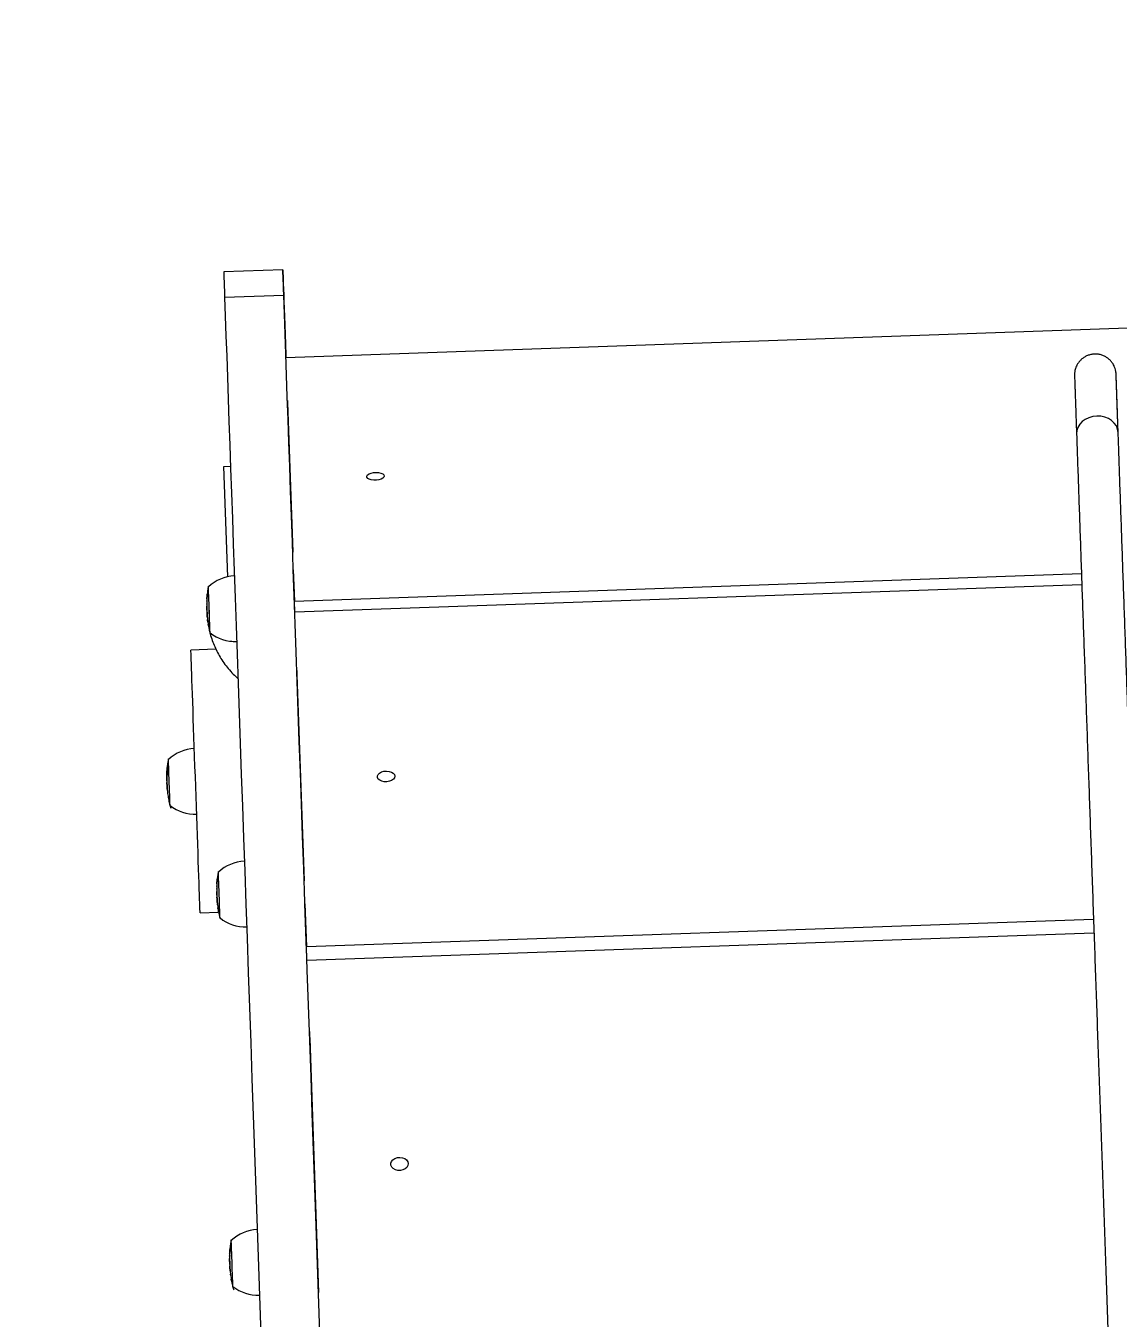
# Model space of a CAD drawing. Header units: millimetres. Extents: x -5713 to 5719, y -6024 to 5481.
# Drawn here: x 1443 to 1942, y 3121 to 3711 of the extents above; entities that cross this region are included whole.
import ezdxf

# ---------------------------------------------------------------- set-up
doc = ezdxf.new("R2010")
doc.units = ezdxf.units.MM
for name, color, linetype in [('DIKOM_ОБЪЕКТ', 7, 'Continuous'), ('DIKOM_РАЗМЕР_ЗОНА', 7, 'Continuous'), ('DIKOM_РАЗМЕР_ОБЪЕКТА', 7, 'Continuous')]:
    doc.layers.add(name, color=color, linetype=linetype)
doc.styles.add('style1', font='arial.ttf', dxfattribs={"width": 0.8})
doc.dimstyles.new('1-50', dxfattribs={"dimtxt": 300, "dimasz": 200, "dimexe": 100, "dimexo": 0, "dimgap": 100, "dimtad": 1, "dimdec": 0, "dimtxsty": 'style1', "dimcen": 0, "dimclrd": 7, "dimclre": 7, "dimadec": 1, "dimazin": 2, "dimtfac": 1, "dimtdec": 0, "dimtmove": 1, "dimatfit": 3, "dimfxl": 0, "dimlwd": 25, "dimlwe": 18, "dimarcsym": 0})

# ---------------------------------------------------------------- blocks, each defined once
blk = doc.blocks.new('*D15')
at = {"layer": 'Defpoints', "color": 0, "transparency": 16777216}
for p in [(-612.28, 3980.94), (4699.87, 3980.94), (684.19, -2271.39)]:
    blk.add_point(p, dxfattribs=at)
at = {"layer": 'DIKOM_РАЗМЕР_ОБЪЕКТА', "color": 7, "lineweight": 18, "transparency": 16777216}
for p, q in [((-612.28, 3980.94), (4799.87, 3980.94)), ((684.19, -2271.39), (4799.87, -2271.39))]:
    blk.add_line(p, q, dxfattribs=at)
at = {"layer": 'DIKOM_РАЗМЕР_ОБЪЕКТА', "color": 7, "lineweight": 25, "transparency": 16777216}
blk.add_line((4699.87, -2071.39), (4699.87, 3780.94), dxfattribs=at)
at = {"layer": 'DIKOM_РАЗМЕР_ОБЪЕКТА', "color": 7, "transparency": 16777216}
for points in [[(4666.54, 3780.94), (4733.21, 3780.94), (4699.87, 3980.94)], [(4666.54, -2071.39), (4733.21, -2071.39), (4699.87, -2271.39)]]:
    blk.add_solid(points, dxfattribs=at)
at = {"layer": 'DIKOM_РАЗМЕР_ОБЪЕКТА', "color": 0, "transparency": 16777216, "insert": (4446.7, 2209.88), "char_height": 300, "attachment_point": 5, "rotation": 90, "style": 'style1'}
blk.add_mtext('6250', dxfattribs=at)
blk = doc.blocks.new('*D13')
at = {"layer": 'Defpoints', "color": 0, "transparency": 16777216}
for p in [(-612.24, 5480.95), (971.69, -4271.39), (5619.37, -4271.39)]:
    blk.add_point(p, dxfattribs=at)
at = {"layer": 'DIKOM_РАЗМЕР_ЗОНА', "color": 7, "lineweight": 18, "transparency": 16777216}
for p, q in [((-612.24, 5480.95), (5719.37, 5480.95)), ((971.69, -4271.39), (5719.37, -4271.39))]:
    blk.add_line(p, q, dxfattribs=at)
at = {"layer": 'DIKOM_РАЗМЕР_ЗОНА', "color": 7, "lineweight": 25, "transparency": 16777216}
blk.add_line((5619.37, 5280.95), (5619.37, -4071.39), dxfattribs=at)
at = {"layer": 'DIKOM_РАЗМЕР_ЗОНА', "color": 7, "transparency": 16777216}
for points in [[(5586.04, 5280.95), (5652.71, 5280.95), (5619.37, 5480.95)], [(5586.04, -4071.39), (5652.71, -4071.39), (5619.37, -4271.39)]]:
    blk.add_solid(points, dxfattribs=at)
at = {"layer": 'DIKOM_РАЗМЕР_ЗОНА', "color": 0, "transparency": 16777216, "insert": (5366.2, 2209.88), "char_height": 300, "attachment_point": 5, "rotation": 90, "style": 'style1'}
blk.add_mtext('9750', dxfattribs=at)

msp = doc.modelspace()

# ---------------------------------------------------------------- linework, layer by layer
at = {"layer": 'DIKOM_ОБЪЕКТ', "color": 7, "linetype": 'Continuous', "lineweight": 15}
for p, q in [((1560.45, 3599.49), (1533.47, 3598.55)), ((1533.87, 3587.02), (1560.85, 3587.97)), ((2207.46, 3581.91), (1561.85, 3559.36)), ((1562.57, 3538.93), (1564.96, 3470.51)), ((1533.57, 3509.72), (1536.57, 3509.82)), ((1533.57, 3509.72), (1536.57, 3509.82)), ((1535.33, 3459.33), (1533.57, 3509.72)), ((1533.57, 3509.72), (1533.57, 3509.72)), ((1565.23, 3462.5), (1565.73, 3448.28)), ((1565.91, 3443.17), (1565.23, 3462.5)), ((1565.73, 3448.28), (1925.01, 3460.83)), ((1525.98, 3451.81), (1526, 3451.91)), ((1925.19, 3455.71), (1565.91, 3443.17)), ((1525.74, 3447.86), (1525.72, 3447.74)), ((1525.72, 3446.91), (1525.73, 3447.05)), ((1525.73, 3448.19), (1525.75, 3448.32)), ((1525.75, 3448.83), (1525.74, 3448.19)), ((1525.74, 3445.71), (1525.74, 3445.87)), ((1525.94, 3451.42), (1525.93, 3451.35)), ((1525.95, 3451.42), (1525.94, 3451.42)), ((1565.91, 3443.17), (1565.73, 3448.28)), ((1525.82, 3444.26), (1525.74, 3445.71)), ((1525.8, 3444.17), (1525.78, 3444.6)), ((1525.82, 3443.53), (1525.83, 3443.24)), ((1525.83, 3443.24), (1525.83, 3443.4)), ((1526, 3440.43), (1525.99, 3440.48)), ((1526.12, 3439.48), (1526.12, 3439.49)), ((1526.2, 3438.75), (1526.12, 3439.48)), ((1526.16, 3439.29), (1526.25, 3438.26)), ((1526.19, 3438.91), (1526.32, 3437.97)), ((1526.3, 3437.91), (1526.46, 3437.28)), ((1526.48, 3437.06), (1526.38, 3437.54)), ((1526.48, 3437.05), (1526.48, 3437.06)), ((1526.5, 3437.06), (1526.48, 3437.06)), ((1526.5, 3437.06), (1526.48, 3437.05)), ((1536.36, 3429.77), (1536.36, 3429.89)), ((1537.19, 3429.8), (1536.36, 3429.77)), ((1529.91, 3426.26), (1518.49, 3425.86)), ((1566.91, 3414.64), (1570.19, 3320.59)), ((1507.65, 3369.2), (1507.52, 3369.19)), ((1507.8, 3370.51), (1507.75, 3370.51)), ((1507.48, 3367.16), (1507.47, 3367.49)), ((1507.58, 3364.04), (1507.56, 3365.44)), ((1507.58, 3364.21), (1507.56, 3364.82)), ((1507.66, 3362.57), (1507.69, 3362.16)), ((1530.58, 3322.03), (1530.54, 3321.68)), ((1530.27, 3316.71), (1530.28, 3316.97)), ((1530.28, 3316.51), (1530.27, 3316.64)), ((1530.28, 3318.01), (1530.29, 3318.22)), ((1530.28, 3317.78), (1530.28, 3317.55)), ((1530.39, 3320.09), (1530.37, 3319.79)), ((1530.49, 3321.23), (1530.49, 3321.23)), ((1530.54, 3321.68), (1530.54, 3321.76)), ((1530.29, 3315.44), (1530.29, 3315.62)), ((1530.37, 3314.02), (1530.29, 3315.47)), ((1530.34, 3314.14), (1530.33, 3314.51)), ((1530.54, 3310.26), (1530.54, 3310.26)), ((1530.55, 3310.46), (1530.66, 3309.33)), ((1570.56, 3310.03), (1571.24, 3290.48)), ((1571.31, 3288.67), (1570.56, 3310.03)), ((1522.67, 3305.93), (1531.1, 3306.23)), ((1530.66, 3309.46), (1530.66, 3309.47)), ((1530.7, 3309.32), (1530.8, 3308.04)), ((1530.81, 3307.94), (1530.79, 3308.21)), ((1530.85, 3307.7), (1531, 3307.35)), ((1531.02, 3307.07), (1530.88, 3307.49)), ((1530.98, 3306.95), (1531.1, 3306.25)), ((1531.02, 3307.06), (1531.02, 3307.07)), ((1531.05, 3307.07), (1531.02, 3307.06)), ((1531.05, 3307.07), (1531.02, 3307.07)), ((1531.2, 3305.74), (1531.75, 3303.36)), ((1571.24, 3290.48), (1930.52, 3303.03)), ((1930.75, 3296.65), (1571.46, 3284.1)), ((1571.46, 3284.1), (1571.24, 3290.48)), ((1572.7, 3248.59), (1576.76, 3132.54)), ((1536.39, 3152.71), (1536.37, 3152.71)), ((1536.15, 3147.99), (1536.15, 3148.05)), ((1536.16, 3147.41), (1536.15, 3147.82)), ((1536.17, 3150.4), (1536.18, 3150.65)), ((1536.24, 3145.83), (1536.17, 3147.28)), ((1536.23, 3145.4), (1536.22, 3145.88)), ((1536.44, 3141.87), (1536.49, 3141.31)), ((1536.48, 3141.37), (1536.51, 3141.23)), ((1536.55, 3140.83), (1536.54, 3140.91)), ((1536.55, 3140.82), (1536.55, 3140.83)), ((1536.58, 3140.64), (1536.55, 3140.82)), ((1536.59, 3140.52), (1536.63, 3140.23)), ((1536.68, 3139.88), (1536.8, 3139.04)), ((1536.81, 3139.04), (1536.9, 3138.52)), ((1536.86, 3138.65), (1536.9, 3138.46)), ((1536.91, 3138.41), (1536.87, 3138.66)), ((1536.9, 3138.46), (1536.91, 3138.4)), ((1536.91, 3138.4), (1536.91, 3138.41)), ((1536.91, 3138.41), (1536.91, 3138.41)), ((1536.92, 3138.4), (1536.91, 3138.4)), ((1537.01, 3137.9), (1536.99, 3138))]:
    msp.add_line(p, q, dxfattribs=at)
at = {"layer": 'DIKOM_ОБЪЕКТ', "color": 7, "linetype": 'Continuous', "lineweight": 15, "flags": 128}
for points in [[(1560.85, 3587.97), (1560.76, 3590.63), (1560.68, 3592.95), (1560.61, 3594.93), (1560.55, 3596.56), (1560.51, 3597.83), (1560.48, 3598.75), (1560.46, 3599.3), (1560.45, 3599.49), (1560.46, 3599.33), (1560.48, 3598.8), (1560.51, 3597.9), (1560.55, 3596.66), (1560.61, 3595.05), (1560.67, 3593.1), (1560.75, 3590.8), (1560.85, 3588.15), (1560.95, 3585.18), (1561.07, 3581.87), (1561.19, 3578.25), (1561.33, 3574.32), (1561.48, 3570.08), (1561.64, 3565.55), (1561.8, 3560.75), (1561.85, 3559.36)], [(1533.47, 3598.55), (1533.47, 3598.55), (1533.47, 3598.36), (1533.49, 3597.8), (1533.53, 3596.89), (1533.57, 3595.62), (1533.63, 3593.99), (1533.7, 3592.01), (1533.78, 3589.69), (1533.87, 3587.02)], [(1577.56, 3109.55), (1576.93, 3127.56), (1576.31, 3145.36), (1575.7, 3162.94), (1575.09, 3180.31), (1574.49, 3197.45), (1573.9, 3214.37), (1573.32, 3231.05), (1572.74, 3247.5), (1572.18, 3263.7), (1571.62, 3279.67), (1571.07, 3295.38), (1570.53, 3310.84), (1570, 3326.04), (1569.48, 3340.98), (1568.97, 3355.65), (1568.46, 3370.05), (1567.97, 3384.19), (1567.49, 3398.04), (1567.01, 3411.61), (1566.55, 3424.9), (1566.09, 3437.91), (1565.65, 3450.62), (1565.22, 3463.03), (1564.79, 3475.15), (1564.38, 3486.97), (1563.98, 3498.49), (1563.59, 3509.69), (1563.21, 3520.59), (1562.84, 3531.17), (1562.48, 3541.44), (1562.13, 3551.4), (1561.79, 3561.03), (1561.47, 3570.33), (1561.16, 3579.31), (1560.85, 3587.97)], [(1533.87, 3587.02), (1534.17, 3578.37), (1534.49, 3569.39), (1534.81, 3560.08), (1535.15, 3550.45), (1535.49, 3540.5), (1535.85, 3530.23), (1536.22, 3519.65), (1536.6, 3508.75), (1536.99, 3497.54), (1537.4, 3486.03), (1537.81, 3474.21), (1538.23, 3462.09), (1538.67, 3449.67), (1539.11, 3436.96), (1539.56, 3423.96), (1540.03, 3410.67), (1540.5, 3397.1), (1540.99, 3383.24), (1541.48, 3369.11), (1541.98, 3354.71), (1542.49, 3340.03), (1543.02, 3325.09), (1543.55, 3309.89), (1544.09, 3294.44), (1544.64, 3278.72), (1545.19, 3262.76), (1545.76, 3246.56), (1546.33, 3230.11), (1546.92, 3213.42), (1547.51, 3196.51), (1548.11, 3179.37), (1548.71, 3162), (1549.33, 3144.41), (1549.95, 3126.61), (1550.58, 3108.6)], [(1562.53, 3539.87), (1562.53, 3539.85), (1562.54, 3539.56), (1562.57, 3538.93)], [(1932.01, 3532.7), (1930.16, 3532.48), (1928.4, 3531.98), (1926.78, 3531.2), (1925.37, 3530.18), (1924.24, 3528.95), (1923.41, 3527.57), (1922.92, 3526.09), (1922.79, 3524.56)], [(1941.78, 3525.22), (1941.78, 3525.22), (1941.54, 3526.74), (1940.95, 3528.19), (1940.02, 3529.5), (1938.8, 3530.65), (1937.33, 3531.57), (1935.66, 3532.23), (1933.87, 3532.61), (1932.01, 3532.7)], [(1606.77, 3505.32), (1606.61, 3504.79), (1606.11, 3504.3), (1605.31, 3503.88), (1604.29, 3503.58), (1603.13, 3503.42), (1601.94, 3503.42), (1600.82, 3503.58), (1599.88, 3503.87), (1599.19, 3504.29), (1598.82, 3504.78), (1598.81, 3505.31), (1599.14, 3505.83), (1599.8, 3506.29), (1600.72, 3506.65), (1601.82, 3506.89), (1603, 3506.97), (1604.17, 3506.89), (1605.21, 3506.66), (1606.04, 3506.3), (1606.57, 3505.84), (1606.77, 3505.32)], [(1527.21, 3433.8), (1527.22, 3433.71), (1527.22, 3433.51), (1527.22, 3433.67), (1527.2, 3434.19), (1527.17, 3435.06), (1527.13, 3436.24), (1527.08, 3437.69), (1527.02, 3439.37), (1526.95, 3441.22), (1526.89, 3443.18), (1526.82, 3445.17), (1526.75, 3447.13), (1526.68, 3449), (1526.62, 3450.7), (1526.57, 3452.19), (1526.53, 3453.41), (1526.5, 3454.32), (1526.48, 3454.88), (1526.47, 3455.09), (1526.48, 3454.93), (1526.48, 3454.79)], [(1527.21, 3433.8), (1527.21, 3433.96), (1527.19, 3434.47), (1527.16, 3435.31), (1527.12, 3436.46), (1527.07, 3437.88), (1527.01, 3439.51), (1526.95, 3441.31), (1526.88, 3443.21), (1526.82, 3445.14), (1526.75, 3447.05), (1526.69, 3448.86), (1526.63, 3450.52), (1526.58, 3451.97), (1526.54, 3453.15), (1526.51, 3454.04), (1526.49, 3454.59), (1526.48, 3454.79), (1526.48, 3454.79)], [(1522.67, 3305.93), (1522.67, 3306.11), (1522.65, 3306.64), (1522.62, 3307.51), (1522.58, 3308.73), (1522.52, 3310.28), (1522.46, 3312.16), (1522.38, 3314.36), (1522.29, 3316.85), (1522.19, 3319.64), (1522.09, 3322.69), (1521.97, 3326), (1521.85, 3329.55), (1521.72, 3333.3), (1521.58, 3337.25), (1521.44, 3341.37), (1521.29, 3345.63), (1521.13, 3350.01), (1520.98, 3354.48), (1520.82, 3359.02), (1520.66, 3363.6), (1520.5, 3368.19), (1520.34, 3372.77), (1520.18, 3377.31), (1520.02, 3381.79), (1519.87, 3386.17), (1519.72, 3390.43), (1519.58, 3394.54), (1519.44, 3398.49), (1519.31, 3402.25), (1519.19, 3405.79), (1519.07, 3409.1), (1518.96, 3412.16), (1518.87, 3414.94), (1518.78, 3417.44), (1518.7, 3419.64), (1518.64, 3421.51), (1518.58, 3423.07), (1518.54, 3424.28), (1518.51, 3425.16), (1518.49, 3425.69), (1518.49, 3425.86)], [(1566.84, 3416.52), (1566.84, 3416.5), (1566.85, 3416.2), (1566.87, 3415.58), (1566.91, 3414.64)], [(1508.95, 3354.99), (1508.96, 3354.77), (1508.96, 3354.7), (1508.95, 3355), (1508.93, 3355.66), (1508.89, 3356.65), (1508.85, 3357.94), (1508.8, 3359.49), (1508.73, 3361.24), (1508.67, 3363.13), (1508.6, 3365.11), (1508.53, 3367.1), (1508.46, 3369.03), (1508.4, 3370.84), (1508.34, 3372.47), (1508.29, 3373.86), (1508.25, 3374.97), (1508.23, 3375.75), (1508.21, 3376.19), (1508.21, 3376.25), (1508.22, 3375.97)], [(1508.95, 3354.99), (1508.95, 3355), (1508.94, 3355.29), (1508.92, 3355.93), (1508.89, 3356.89), (1508.84, 3358.15), (1508.79, 3359.65), (1508.73, 3361.36), (1508.67, 3363.2), (1508.6, 3365.12), (1508.53, 3367.05), (1508.47, 3368.93), (1508.4, 3370.69), (1508.35, 3372.28), (1508.3, 3373.63), (1508.26, 3374.71), (1508.24, 3375.47), (1508.22, 3375.89), (1508.22, 3375.97)], [(1611.55, 3368.33), (1611.4, 3367.6), (1610.9, 3366.93), (1610.11, 3366.36), (1609.09, 3365.96), (1607.94, 3365.76), (1606.75, 3365.77), (1605.63, 3366), (1604.68, 3366.42), (1603.99, 3367), (1603.61, 3367.68), (1603.59, 3368.41), (1603.91, 3369.12), (1604.56, 3369.75), (1605.48, 3370.23), (1606.58, 3370.54), (1607.77, 3370.63), (1608.93, 3370.51), (1609.98, 3370.18), (1610.81, 3369.68), (1611.35, 3369.04), (1611.55, 3368.33)], [(1507.49, 3366.63), (1507.49, 3366.67), (1507.49, 3366.69)], [(1531.76, 3303.56), (1531.77, 3303.3), (1531.77, 3303.32), (1531.76, 3303.69), (1531.73, 3304.43), (1531.69, 3305.48), (1531.65, 3306.84), (1531.59, 3308.43), (1531.53, 3310.22), (1531.46, 3312.14), (1531.39, 3314.12), (1531.32, 3316.11), (1531.26, 3318.02), (1531.19, 3319.8), (1531.14, 3321.38), (1531.09, 3322.71), (1531.06, 3323.75), (1531.03, 3324.46), (1531.02, 3324.81), (1531.02, 3324.8), (1531.03, 3324.55)], [(1531.76, 3303.56), (1531.76, 3303.61), (1531.75, 3303.98), (1531.72, 3304.69), (1531.69, 3305.72), (1531.64, 3307.04), (1531.59, 3308.59), (1531.53, 3310.33), (1531.46, 3312.19), (1531.39, 3314.12), (1531.33, 3316.05), (1531.26, 3317.91), (1531.2, 3319.64), (1531.15, 3321.17), (1531.1, 3322.47), (1531.07, 3323.48), (1531.04, 3324.17), (1531.03, 3324.51), (1531.03, 3324.55)], [(1530.83, 3307.79), (1530.83, 3307.79), (1530.83, 3307.78)], [(1572.6, 3251.68), (1572.6, 3251.65), (1572.61, 3251.36), (1572.63, 3250.73), (1572.66, 3249.8), (1572.7, 3248.59)], [(1617.73, 3191.41), (1617.58, 3190.51), (1617.09, 3189.69), (1616.3, 3189), (1615.29, 3188.51), (1614.13, 3188.27), (1612.94, 3188.3), (1611.82, 3188.59), (1610.87, 3189.12), (1610.17, 3189.83), (1609.79, 3190.68), (1609.76, 3191.58), (1610.08, 3192.45), (1610.73, 3193.22), (1611.64, 3193.81), (1612.74, 3194.18), (1613.92, 3194.28), (1615.09, 3194.13), (1616.14, 3193.71), (1616.97, 3193.08), (1617.52, 3192.29), (1617.73, 3191.41)], [(1537.63, 3135.38), (1537.64, 3135.28), (1537.64, 3135.08), (1537.64, 3135.24), (1537.62, 3135.76), (1537.59, 3136.63), (1537.55, 3137.81), (1537.5, 3139.27), (1537.44, 3140.95), (1537.38, 3142.8), (1537.31, 3144.75), (1537.24, 3146.75), (1537.17, 3148.71), (1537.1, 3150.57), (1537.04, 3152.28), (1536.99, 3153.76), (1536.95, 3154.98), (1536.92, 3155.89), (1536.9, 3156.46), (1536.89, 3156.66), (1536.9, 3156.5), (1536.9, 3156.36)], [(1537.63, 3135.38), (1537.63, 3135.53), (1537.61, 3136.04), (1537.58, 3136.89), (1537.54, 3138.04), (1537.49, 3139.45), (1537.43, 3141.09), (1537.37, 3142.89), (1537.31, 3144.79), (1537.24, 3146.72), (1537.17, 3148.63), (1537.11, 3150.44), (1537.05, 3152.1), (1537, 3153.55), (1536.96, 3154.73), (1536.93, 3155.61), (1536.91, 3156.16), (1536.9, 3156.36), (1536.9, 3156.36)], [(1536.17, 3147.04), (1536.17, 3147.15), (1536.16, 3147.41)]]:
    msp.add_lwpolyline(points, dxfattribs=at)
at = {"layer": 'DIKOM_ОБЪЕКТ', "color": 7, "linetype": 'Continuous', "lineweight": 15}
for centre, start, end in [((1539.13, 3441.05), 92.49093, 132.62116), ((1538.87, 3448.4), 231.37884, 271.50907), ((1520.87, 3362.23), 92.49093, 132.62116), ((1520.61, 3369.58), 231.37884, 271.50907), ((1543.68, 3310.81), 92.49093, 132.62116), ((1543.42, 3318.16), 231.37884, 271.50907), ((1549.55, 3142.62), 92.49093, 132.62116), ((1549.29, 3149.97), 231.37884, 271.50907)]:
    msp.add_arc(centre, 18.68, start, end, dxfattribs=at)
for points, knots in [([(1941.74, 3526.24), (1941.71, 3526.97), (1941.64, 3529), (1941.54, 3532.02), (1941.42, 3535.32), (1941.32, 3538.32), (1941.22, 3541.04), (1941.14, 3543.47), (1941.06, 3545.6), (1941, 3547.43), (1940.95, 3548.95), (1940.9, 3550.16), (1940.87, 3551.06), (1940.85, 3551.64), (1940.85, 3551.84), (1940.84, 3551.88), (1940.84, 3551.88), (1940.84, 3551.88), (1940.84, 3551.88), (1940.84, 3551.89), (1940.84, 3551.9), (1940.84, 3551.94), (1940.84, 3552.07), (1940.81, 3552.47), (1940.71, 3553.32), (1940.42, 3554.47), (1939.86, 3555.87), (1939.06, 3557.18), (1938, 3558.38), (1936.83, 3559.36), (1935.48, 3560.15), (1933.97, 3560.73), (1932.3, 3561.05), (1930.57, 3561.07), (1928.88, 3560.77), (1927.37, 3560.22), (1926.05, 3559.47), (1924.92, 3558.59), (1923.99, 3557.6), (1923.26, 3556.57), (1922.71, 3555.54), (1922.32, 3554.54), (1922.07, 3553.62), (1921.93, 3552.82), (1921.87, 3552.17), (1921.85, 3551.7), (1921.85, 3551.42), (1921.85, 3551.28), (1921.86, 3551.24), (1921.86, 3551.23), (1921.86, 3551.22), (1921.86, 3551.22), (1921.86, 3551.22), (1921.86, 3551.21), (1921.86, 3551.2), (1921.86, 3551.05), (1921.88, 3550.54), (1921.91, 3549.71), (1921.95, 3548.57), (1922, 3547.11), (1922.06, 3545.35), (1922.13, 3543.29), (1922.22, 3540.92), (1922.31, 3538.27), (1922.41, 3535.32), (1922.52, 3532.09), (1922.64, 3528.65), (1922.73, 3526.07), (1922.78, 3524.7), (1922.79, 3524.56)], [0, 0, 0, 0, 0.018775, 0.051626, 0.084477, 0.117327, 0.150178, 0.183029, 0.21588, 0.24873, 0.281581, 0.314432, 0.347283, 0.380134, 0.412985, 0.421201, 0.42329, 0.424107, 0.424415, 0.424482, 0.42454, 0.424624, 0.424985, 0.426391, 0.430489, 0.437096, 0.443399, 0.451978, 0.458995, 0.466177, 0.473693, 0.481385, 0.489172, 0.497859, 0.505985, 0.513611, 0.520814, 0.527626, 0.534056, 0.540088, 0.545693, 0.550818, 0.555389, 0.559307, 0.562452, 0.56471, 0.566042, 0.566578, 0.566643, 0.566687, 0.56674, 0.56683, 0.567048, 0.567913, 0.572831, 0.603972, 0.636851, 0.669703, 0.702554, 0.735405, 0.768256, 0.801107, 0.833958, 0.866808, 0.899659, 0.93251, 0.96536, 0.996483, 1, 1, 1, 1]), ([(1941.78, 3525.22), (1941.75, 3525.9), (1941.68, 3527.87), (1941.58, 3530.94), (1941.46, 3534.31), (1941.35, 3537.41), (1941.25, 3540.22), (1941.16, 3542.74), (1941.09, 3544.96), (1941.02, 3546.88), (1940.96, 3548.5), (1940.92, 3549.81), (1940.88, 3550.81), (1940.86, 3551.49), (1940.85, 3551.8), (1940.84, 3551.87), (1940.84, 3551.87), (1940.84, 3551.88)], [0, 0, 0, 0, 0.040058, 0.116189, 0.192324, 0.268459, 0.344594, 0.42073, 0.496865, 0.573, 0.649135, 0.72527, 0.801405, 0.87754, 0.953673, 0.991732, 1, 1, 1, 1]), ([(1922.79, 3524.56), (1922.86, 3522.41), (1923.08, 3516.19), (1923.45, 3505.69), (1923.89, 3492.97), (1924.34, 3480), (1924.8, 3466.78), (1925.27, 3453.32), (1925.75, 3439.61), (1926.24, 3425.66), (1926.74, 3411.47), (1927.24, 3397.04), (1927.75, 3382.39), (1928.27, 3367.5), (1928.8, 3352.39), (1929.33, 3337.06), (1929.88, 3321.51), (1930.43, 3305.74), (1930.99, 3289.76), (1931.55, 3273.57), (1932.12, 3257.18), (1932.7, 3240.59), (1933.29, 3223.8), (1933.88, 3206.81), (1934.48, 3189.63), (1935.09, 3172.27), (1935.7, 3154.72), (1936.32, 3137), (1936.95, 3119.1), (1937.58, 3101.02), (1938.21, 3082.78), (1938.86, 3064.38), (1939.5, 3045.81), (1940.16, 3027.09), (1940.82, 3008.22), (1941.48, 2989.21), (1942.15, 2970.04), (1942.82, 2950.74), (1943.5, 2931.31), (1944.19, 2911.74), (1944.87, 2892.05), (1945.57, 2872.23), (1946.26, 2852.3), (1946.96, 2832.25), (1947.67, 2812.09), (1948.37, 2791.83), (1949.09, 2771.47), (1949.8, 2751.01), (1950.52, 2730.46), (1951.1, 2713.73), (1951.45, 2703.83), (1951.55, 2700.84)], [0, 0, 0, 0, 0.010974, 0.031824, 0.052675, 0.073526, 0.094376, 0.115227, 0.136078, 0.156929, 0.177779, 0.19863, 0.219481, 0.240332, 0.261182, 0.282033, 0.302884, 0.323735, 0.344585, 0.365436, 0.386287, 0.407137, 0.427988, 0.448839, 0.46969, 0.49054, 0.511391, 0.532242, 0.553093, 0.573943, 0.594794, 0.615645, 0.636495, 0.657346, 0.678197, 0.699048, 0.719898, 0.740749, 0.7616, 0.782451, 0.803301, 0.824152, 0.845003, 0.865853, 0.886704, 0.907555, 0.928406, 0.949256, 0.970107, 0.990958, 1, 1, 1, 1]), ([(1970.54, 2701.5), (1970.41, 2705.13), (1970.05, 2715.67), (1969.44, 2733.03), (1968.72, 2753.58), (1968.01, 2774.02), (1967.3, 2794.38), (1966.59, 2814.63), (1965.89, 2834.78), (1965.19, 2854.81), (1964.49, 2874.73), (1963.8, 2894.54), (1963.11, 2914.22), (1962.43, 2933.78), (1961.75, 2953.2), (1961.08, 2972.49), (1960.41, 2991.64), (1959.74, 3010.64), (1959.09, 3029.5), (1958.43, 3048.2), (1957.79, 3066.75), (1957.14, 3085.14), (1956.51, 3103.37), (1955.88, 3121.42), (1955.25, 3139.31), (1954.63, 3157.02), (1954.02, 3174.55), (1953.42, 3191.9), (1952.82, 3209.05), (1952.22, 3226.02), (1951.64, 3242.8), (1951.06, 3259.37), (1950.49, 3275.75), (1949.92, 3291.91), (1949.37, 3307.87), (1948.82, 3323.62), (1948.27, 3339.15), (1947.74, 3354.46), (1947.21, 3369.55), (1946.69, 3384.42), (1946.18, 3399.05), (1945.68, 3413.45), (1945.18, 3427.62), (1944.7, 3441.55), (1944.22, 3455.24), (1943.75, 3468.68), (1943.29, 3481.88), (1942.84, 3494.82), (1942.39, 3507.51), (1942.04, 3517.61), (1941.84, 3523.46), (1941.78, 3525.22)], [0, 0, 0, 0, 0.010974, 0.031824, 0.052675, 0.073526, 0.094376, 0.115227, 0.136078, 0.156929, 0.177779, 0.19863, 0.219481, 0.240332, 0.261182, 0.282033, 0.302884, 0.323735, 0.344585, 0.365436, 0.386287, 0.407137, 0.427988, 0.448839, 0.46969, 0.49054, 0.511391, 0.532242, 0.553093, 0.573943, 0.594794, 0.615645, 0.636495, 0.657346, 0.678197, 0.699048, 0.719898, 0.740749, 0.7616, 0.782451, 0.803301, 0.824152, 0.845003, 0.865853, 0.886704, 0.907555, 0.928406, 0.949256, 0.970107, 0.990958, 1, 1, 1, 1]), ([(1526, 3451.91), (1525.98, 3451.7), (1525.93, 3451.3), (1525.9, 3450.89), (1525.88, 3450.69)], [0, 0, 0, 0, 0.512266, 1, 1, 1, 1]), ([(1526.45, 3455), (1526.33, 3454.3), (1526.13, 3453.24), (1526.02, 3452.16), (1525.98, 3451.81)], [0, 0, 0, 0, 0.665726, 1, 1, 1, 1]), ([(1525.72, 3447.74), (1525.72, 3447.74), (1525.71, 3447.46), (1525.72, 3447.19), (1525.72, 3446.91)], [0, 0, 0, 0, 0.000666, 1, 1, 1, 1]), ([(1525.74, 3446.6), (1525.73, 3446.57), (1525.72, 3446.53), (1525.72, 3446.48), (1525.72, 3446.46)], [0, 0, 0, 0, 0.498489, 1, 1, 1, 1]), ([(1525.72, 3446.46), (1525.74, 3445.97), (1525.75, 3445.42), (1525.78, 3444.87), (1525.78, 3444.81)], [0, 0, 0, 0, 0.896895, 1, 1, 1, 1]), ([(1525.73, 3447.05), (1525.73, 3446.98), (1525.74, 3446.82), (1525.74, 3446.67), (1525.74, 3446.6)], [0, 0, 0, 0, 0.483727, 1, 1, 1, 1]), ([(1525.73, 3446.44), (1525.73, 3446.32), (1525.73, 3446.12), (1525.74, 3445.93), (1525.74, 3445.85)], [0, 0, 0, 0, 0.60876, 1, 1, 1, 1]), ([(1525.75, 3448.32), (1525.75, 3448.25), (1525.75, 3448.1), (1525.74, 3447.94), (1525.74, 3447.86)], [0, 0, 0, 0, 0.476072, 1, 1, 1, 1]), ([(1525.74, 3445.72), (1525.74, 3445.72), (1525.74, 3445.71), (1525.75, 3445.57), (1525.76, 3445.26), (1525.77, 3444.97), (1525.77, 3444.84)], [0, 0, 0, 0, 0.052923, 0.382903, 0.738958, 1, 1, 1, 1]), ([(1525.88, 3450.69), (1525.87, 3450.49), (1525.84, 3450.16), (1525.81, 3449.7), (1525.78, 3449.33), (1525.76, 3449.05), (1525.75, 3448.9), (1525.75, 3448.87), (1525.75, 3448.86)], [0, 0, 0, 0, 0.216684, 0.358826, 0.500982, 0.687996, 0.880698, 1, 1, 1, 1]), ([(1525.77, 3449.31), (1525.77, 3449.34), (1525.77, 3449.38), (1525.79, 3449.58), (1525.81, 3449.81), (1525.83, 3450.1), (1525.85, 3450.4), (1525.86, 3450.59), (1525.87, 3450.67)], [0, 0, 0, 0, 0.2787, 0.446679, 0.583211, 0.720496, 0.895544, 1, 1, 1, 1]), ([(1525.93, 3451.35), (1525.89, 3450.91), (1525.83, 3450.35), (1525.8, 3449.79), (1525.8, 3449.67)], [0, 0, 0, 0, 0.778778, 1, 1, 1, 1]), ([(1525.87, 3450.67), (1525.88, 3450.79), (1525.9, 3451.04), (1525.93, 3451.29), (1525.94, 3451.42)], [0, 0, 0, 0, 0.488405, 1, 1, 1, 1]), ([(1525.78, 3444.81), (1525.78, 3444.7), (1525.79, 3444.49), (1525.8, 3444.28), (1525.8, 3444.17)], [0, 0, 0, 0, 0.499827, 1, 1, 1, 1]), ([(1525.78, 3444.6), (1525.78, 3444.55), (1525.79, 3444.32), (1525.81, 3443.93), (1525.82, 3443.66), (1525.82, 3443.56)], [0, 0, 0, 0, 0.153457, 0.665395, 1, 1, 1, 1]), ([(1525.82, 3443.56), (1525.82, 3443.46), (1525.83, 3443.26), (1525.86, 3442.78), (1525.88, 3442.43), (1525.89, 3442.25)], [0, 0, 0, 0, 0.335782, 0.663266, 1, 1, 1, 1]), ([(1525.88, 3442.21), (1525.87, 3442.36), (1525.86, 3442.64), (1525.84, 3442.99), (1525.83, 3443.21), (1525.83, 3443.32), (1525.83, 3443.32), (1525.83, 3443.32)], [0, 0, 0, 0, 0.236401, 0.435917, 0.635461, 0.824001, 1, 1, 1, 1]), ([(1525.83, 3443.26), (1525.83, 3443.18), (1525.84, 3442.98), (1525.85, 3442.83), (1525.85, 3442.79), (1525.85, 3442.79), (1525.85, 3442.79), (1525.85, 3442.78), (1525.85, 3442.78), (1525.85, 3442.78), (1525.85, 3442.76), (1525.85, 3442.67), (1525.86, 3442.39), (1525.88, 3441.88), (1525.92, 3441.45), (1525.94, 3441.2)], [0, 0, 0, 0, 0.12415, 0.319712, 0.419357, 0.428363, 0.430835, 0.43224, 0.43308, 0.434113, 0.43711, 0.452084, 0.529329, 0.734909, 1, 1, 1, 1]), ([(1525.84, 3442.99), (1525.84, 3442.95), (1525.84, 3442.86), (1525.85, 3442.82), (1525.85, 3442.79), (1525.85, 3442.79), (1525.85, 3442.79), (1525.85, 3442.79), (1525.85, 3442.79)], [0, 0, 0, 0, 0.27933, 0.661574, 0.852887, 0.948561, 0.996396, 1, 1, 1, 1]), ([(1525.96, 3440.89), (1525.96, 3440.92), (1525.95, 3440.97), (1525.94, 3441.23), (1525.92, 3441.56), (1525.9, 3441.9), (1525.89, 3442.12), (1525.88, 3442.21)], [0, 0, 0, 0, 0.301848, 0.491406, 0.681088, 0.876432, 1, 1, 1, 1]), ([(1525.89, 3442.25), (1525.9, 3442.04), (1525.93, 3441.66), (1525.96, 3441.15), (1525.98, 3440.76), (1525.99, 3440.51), (1526, 3440.46), (1526, 3440.43)], [0, 0, 0, 0, 0.225287, 0.412934, 0.600084, 0.800075, 1, 1, 1, 1]), ([(1525.96, 3440.9), (1525.96, 3440.89), (1525.96, 3440.86), (1525.96, 3440.87), (1525.96, 3440.89)], [0, 0, 0, 0, 0.162539, 1, 1, 1, 1]), ([(1526.01, 3440.3), (1526.01, 3440.29), (1526.03, 3440.06), (1526.06, 3439.83), (1526.1, 3439.61)], [0, 0, 0, 0, 0.05005, 1, 1, 1, 1]), ([(1526.06, 3439.81), (1526.06, 3439.82), (1526.05, 3439.88), (1526.06, 3439.94), (1526.08, 3439.99)], [0, 0, 0, 0, 0.214374, 1, 1, 1, 1]), ([(1526.08, 3439.99), (1526.09, 3439.87), (1526.12, 3439.63), (1526.15, 3439.4), (1526.16, 3439.29)], [0, 0, 0, 0, 0.513072, 1, 1, 1, 1]), ([(1526.46, 3437.28), (1526.48, 3437.18), (1526.52, 3436.97), (1526.56, 3436.76), (1526.58, 3436.65)], [0, 0, 0, 0, 0.456033, 1, 1, 1, 1]), ([(1526.48, 3436.9), (1526.47, 3436.91), (1526.46, 3436.96), (1526.47, 3437.02), (1526.48, 3437.05)], [0, 0, 0, 0, 0.225548, 1, 1, 1, 1]), ([(1526.52, 3436.71), (1526.69, 3435.83), (1527.07, 3433.9), (1527.93, 3431.03), (1529, 3428.15), (1530.27, 3425.38), (1531.77, 3422.67), (1533.52, 3419.98), (1535.53, 3417.39), (1537.67, 3415), (1539.22, 3413.59), (1539.95, 3412.92)], [0, 0, 0, 0, 0.096544, 0.212068, 0.322391, 0.427785, 0.539984, 0.655711, 0.773807, 0.893496, 1, 1, 1, 1]), ([(1526.58, 3436.65), (1526.56, 3436.6), (1526.54, 3436.54), (1526.56, 3436.47), (1526.56, 3436.45)], [0, 0, 0, 0, 0.700522, 1, 1, 1, 1]), ([(1526.72, 3435.79), (1526.82, 3435.21), (1526.95, 3434.47), (1527.17, 3433.75), (1527.22, 3433.59)], [0, 0, 0, 0, 0.769819, 1, 1, 1, 1]), ([(1508.2, 3376.13), (1508.12, 3375.73), (1507.91, 3374.64), (1507.69, 3372.93), (1507.54, 3371.1), (1507.48, 3369.94), (1507.47, 3369.41), (1507.47, 3369.39)], [0, 0, 0, 0, 0.180586, 0.490192, 0.763437, 0.992225, 1, 1, 1, 1]), ([(1507.47, 3369.23), (1507.47, 3369.3), (1507.47, 3369.42), (1507.48, 3369.55), (1507.48, 3369.61)], [0, 0, 0, 0, 0.524379, 1, 1, 1, 1]), ([(1507.54, 3367.29), (1507.52, 3367.61), (1507.47, 3368.26), (1507.47, 3368.91), (1507.47, 3369.23)], [0, 0, 0, 0, 0.499904, 1, 1, 1, 1]), ([(1507.48, 3369.61), (1507.48, 3369.28), (1507.48, 3368.64), (1507.53, 3367.99), (1507.56, 3367.67)], [0, 0, 0, 0, 0.500091, 1, 1, 1, 1]), ([(1507.52, 3369.19), (1507.52, 3369.39), (1507.51, 3369.68), (1507.52, 3370.2), (1507.54, 3370.61), (1507.57, 3371.08), (1507.6, 3371.38), (1507.62, 3371.55)], [0, 0, 0, 0, 0.334285, 0.493533, 0.624362, 0.78483, 1, 1, 1, 1]), ([(1507.7, 3369.65), (1507.68, 3369.48), (1507.65, 3369.2), (1507.61, 3368.92), (1507.58, 3368.79), (1507.55, 3368.82), (1507.53, 3368.98), (1507.52, 3369.13), (1507.52, 3369.19)], [0, 0, 0, 0, 0.216684, 0.358826, 0.500982, 0.687996, 0.880698, 1, 1, 1, 1]), ([(1507.62, 3371.36), (1507.61, 3371.23), (1507.58, 3371.01), (1507.56, 3370.66), (1507.54, 3370.33), (1507.54, 3369.97), (1507.54, 3369.72), (1507.54, 3369.59), (1507.54, 3369.57)], [0, 0, 0, 0, 0.219682, 0.356868, 0.494307, 0.672701, 0.937414, 1, 1, 1, 1]), ([(1507.54, 3369.57), (1507.55, 3369.46), (1507.56, 3369.3), (1507.58, 3369.23), (1507.6, 3369.27), (1507.63, 3369.43), (1507.66, 3369.66), (1507.67, 3369.82), (1507.68, 3369.88)], [0, 0, 0, 0, 0.2787, 0.446679, 0.583211, 0.720496, 0.895544, 1, 1, 1, 1]), ([(1507.62, 3371.55), (1507.64, 3371.72), (1507.68, 3372.07), (1507.72, 3372.43), (1507.75, 3372.61)], [0, 0, 0, 0, 0.489433, 1, 1, 1, 1]), ([(1507.69, 3372), (1507.68, 3371.89), (1507.65, 3371.68), (1507.63, 3371.46), (1507.62, 3371.36)], [0, 0, 0, 0, 0.510232, 1, 1, 1, 1]), ([(1507.68, 3369.88), (1507.69, 3369.98), (1507.71, 3370.19), (1507.74, 3370.4), (1507.75, 3370.51)], [0, 0, 0, 0, 0.488405, 1, 1, 1, 1]), ([(1507.75, 3370.51), (1507.73, 3370.76), (1507.7, 3371.25), (1507.69, 3371.75), (1507.69, 3372)], [0, 0, 0, 0, 0.500096, 1, 1, 1, 1]), ([(1507.82, 3370.66), (1507.8, 3370.49), (1507.75, 3370.15), (1507.72, 3369.81), (1507.7, 3369.65)], [0, 0, 0, 0, 0.512266, 1, 1, 1, 1]), ([(1507.75, 3372.61), (1507.75, 3372.28), (1507.74, 3371.63), (1507.8, 3370.99), (1507.82, 3370.66)], [0, 0, 0, 0, 0.499875, 1, 1, 1, 1]), ([(1507.46, 3368.55), (1507.46, 3368.22), (1507.47, 3367.58), (1507.51, 3366.93), (1507.53, 3366.61)], [0, 0, 0, 0, 0.500086, 1, 1, 1, 1]), ([(1507.46, 3368.17), (1507.46, 3368.23), (1507.46, 3368.36), (1507.46, 3368.49), (1507.46, 3368.55)], [0, 0, 0, 0, 0.51587, 1, 1, 1, 1]), ([(1507.47, 3367.49), (1507.47, 3367.6), (1507.46, 3367.83), (1507.46, 3368.06), (1507.46, 3368.17)], [0, 0, 0, 0, 0.502049, 1, 1, 1, 1]), ([(1507.46, 3367.75), (1507.46, 3367.65), (1507.47, 3367.43), (1507.48, 3367.15), (1507.48, 3366.97), (1507.48, 3366.93), (1507.48, 3366.92), (1507.48, 3366.92), (1507.48, 3366.92), (1507.48, 3366.92), (1507.48, 3366.92), (1507.48, 3366.91), (1507.49, 3366.85), (1507.49, 3366.65), (1507.5, 3366.56)], [0, 0, 0, 0, 0.156013, 0.374036, 0.443615, 0.450414, 0.451987, 0.453049, 0.454261, 0.456302, 0.461118, 0.480248, 0.776523, 1, 1, 1, 1]), ([(1507.48, 3367.16), (1507.5, 3366.43), (1507.53, 3365.63), (1507.56, 3364.82), (1507.56, 3364.74)], [0, 0, 0, 0, 0.896895, 1, 1, 1, 1]), ([(1507.53, 3366.23), (1507.52, 3366.38), (1507.5, 3366.69), (1507.49, 3367), (1507.48, 3367.16)], [0, 0, 0, 0, 0.498489, 1, 1, 1, 1]), ([(1507.51, 3366.12), (1507.51, 3366.2), (1507.51, 3366.28), (1507.5, 3366.45), (1507.5, 3366.54), (1507.49, 3366.63)], [0, 0, 0, 0, 0.443477, 0.500033, 1, 1, 1, 1]), ([(1507.53, 3366.61), (1507.53, 3366.55), (1507.53, 3366.42), (1507.53, 3366.29), (1507.53, 3366.23)], [0, 0, 0, 0, 0.483727, 1, 1, 1, 1]), ([(1507.53, 3365.65), (1507.53, 3365.54), (1507.54, 3365.42), (1507.54, 3365.3), (1507.54, 3365.29)], [0, 0, 0, 0, 0.850823, 1, 1, 1, 1]), ([(1507.56, 3367.67), (1507.55, 3367.61), (1507.55, 3367.48), (1507.54, 3367.35), (1507.54, 3367.29)], [0, 0, 0, 0, 0.476072, 1, 1, 1, 1]), ([(1507.56, 3364.82), (1507.56, 3364.69), (1507.57, 3364.4), (1507.58, 3364.15), (1507.58, 3364.1), (1507.58, 3364.09)], [0, 0, 0, 0, 0.405403, 0.919895, 1, 1, 1, 1]), ([(1507.56, 3364.74), (1507.56, 3364.65), (1507.57, 3364.47), (1507.58, 3364.29), (1507.58, 3364.21)], [0, 0, 0, 0, 0.499827, 1, 1, 1, 1]), ([(1507.58, 3364.21), (1507.58, 3364.16), (1507.58, 3364.05), (1507.58, 3364), (1507.59, 3363.98), (1507.59, 3363.97), (1507.59, 3363.97), (1507.59, 3363.97), (1507.59, 3363.97), (1507.59, 3363.97), (1507.59, 3363.97), (1507.59, 3363.98), (1507.59, 3363.99), (1507.59, 3364), (1507.59, 3364)], [0, 0, 0, 0, 0.332492, 0.653494, 0.814155, 0.8945, 0.934671, 0.954763, 0.964899, 0.968395, 0.971316, 0.975679, 0.994635, 1, 1, 1, 1]), ([(1507.64, 3362.8), (1507.64, 3362.93), (1507.62, 3363.18), (1507.6, 3363.59), (1507.59, 3363.91), (1507.58, 3364.05), (1507.58, 3364.1)], [0, 0, 0, 0, 0.327037, 0.603047, 0.879096, 1, 1, 1, 1]), ([(1507.58, 3364.09), (1507.59, 3363.93), (1507.6, 3363.59), (1507.63, 3363.04), (1507.65, 3362.73), (1507.66, 3362.57)], [0, 0, 0, 0, 0.331533, 0.661111, 1, 1, 1, 1]), ([(1507.67, 3362.42), (1507.67, 3362.47), (1507.66, 3362.57), (1507.65, 3362.73), (1507.64, 3362.8)], [0, 0, 0, 0, 0.548466, 1, 1, 1, 1]), ([(1507.69, 3362.16), (1507.7, 3362.03), (1507.74, 3361.43), (1507.9, 3360.01), (1508.22, 3357.94), (1508.67, 3355.69), (1509.1, 3354.29), (1509.29, 3353.66)], [0, 0, 0, 0, 0.047769, 0.207461, 0.494089, 0.773668, 1, 1, 1, 1]), ([(1531, 3324.68), (1530.97, 3324.56), (1530.79, 3323.72), (1530.66, 3322.84), (1530.58, 3322.07), (1530.58, 3322.03)], [0, 0, 0, 0, 0.141471, 0.953144, 1, 1, 1, 1]), ([(1530.27, 3317.55), (1530.27, 3317.44), (1530.26, 3317.16), (1530.27, 3316.88), (1530.27, 3316.71)], [0, 0, 0, 0, 0.393826, 1, 1, 1, 1]), ([(1530.28, 3316.53), (1530.28, 3316.47), (1530.27, 3316.37), (1530.27, 3316.26), (1530.27, 3316.21)], [0, 0, 0, 0, 0.498489, 1, 1, 1, 1]), ([(1530.27, 3316.21), (1530.28, 3315.78), (1530.3, 3315.3), (1530.32, 3314.82), (1530.32, 3314.77)], [0, 0, 0, 0, 0.896895, 1, 1, 1, 1]), ([(1530.29, 3318.22), (1530.29, 3318.15), (1530.29, 3318), (1530.29, 3317.85), (1530.28, 3317.78)], [0, 0, 0, 0, 0.476072, 1, 1, 1, 1]), ([(1530.28, 3316.97), (1530.28, 3316.9), (1530.28, 3316.75), (1530.28, 3316.6), (1530.28, 3316.53)], [0, 0, 0, 0, 0.483727, 1, 1, 1, 1]), ([(1530.31, 3318.84), (1530.31, 3318.74), (1530.29, 3318.55), (1530.29, 3318.36), (1530.29, 3318.27)], [0, 0, 0, 0, 0.507612, 1, 1, 1, 1]), ([(1530.43, 3320.56), (1530.41, 3320.36), (1530.38, 3320.03), (1530.35, 3319.56), (1530.33, 3319.18), (1530.31, 3318.93), (1530.31, 3318.85), (1530.31, 3318.84)], [0, 0, 0, 0, 0.30251, 0.500952, 0.699415, 0.960503, 1, 1, 1, 1]), ([(1530.33, 3319.16), (1530.33, 3319.17), (1530.33, 3319.21), (1530.34, 3319.38), (1530.35, 3319.62), (1530.37, 3319.93), (1530.39, 3320.23), (1530.41, 3320.42), (1530.42, 3320.49)], [0, 0, 0, 0, 0.074926, 0.290361, 0.465464, 0.641534, 0.866034, 1, 1, 1, 1]), ([(1530.42, 3320.49), (1530.43, 3320.61), (1530.45, 3320.86), (1530.47, 3321.11), (1530.49, 3321.23)], [0, 0, 0, 0, 0.488405, 1, 1, 1, 1]), ([(1530.54, 3321.76), (1530.52, 3321.55), (1530.48, 3321.16), (1530.44, 3320.76), (1530.43, 3320.56)], [0, 0, 0, 0, 0.512266, 1, 1, 1, 1]), ([(1530.29, 3315.44), (1530.29, 3315.41), (1530.3, 3315.32), (1530.31, 3314.97), (1530.32, 3314.65), (1530.33, 3314.46), (1530.33, 3314.45)], [0, 0, 0, 0, 0.268987, 0.62745, 0.987438, 1, 1, 1, 1]), ([(1530.32, 3314.77), (1530.32, 3314.66), (1530.33, 3314.45), (1530.34, 3314.24), (1530.34, 3314.14)], [0, 0, 0, 0, 0.499827, 1, 1, 1, 1]), ([(1530.33, 3314.51), (1530.33, 3314.45), (1530.34, 3314.23), (1530.35, 3313.84), (1530.36, 3313.56), (1530.36, 3313.46)], [0, 0, 0, 0, 0.180271, 0.69092, 1, 1, 1, 1]), ([(1530.36, 3313.46), (1530.37, 3313.38), (1530.37, 3313.22), (1530.4, 3312.77), (1530.42, 3312.42), (1530.43, 3312.25)], [0, 0, 0, 0, 0.336339, 0.663548, 1, 1, 1, 1]), ([(1530.37, 3313.16), (1530.38, 3313.07), (1530.38, 3312.96), (1530.38, 3312.9), (1530.38, 3312.89)], [0, 0, 0, 0, 0.762833, 1, 1, 1, 1]), ([(1530.37, 3313.15), (1530.38, 3313.06), (1530.38, 3312.83), (1530.39, 3312.64), (1530.39, 3312.56), (1530.39, 3312.55), (1530.39, 3312.55), (1530.39, 3312.55), (1530.39, 3312.54), (1530.39, 3312.54), (1530.39, 3312.54), (1530.4, 3312.53), (1530.4, 3312.49), (1530.42, 3311.87), (1530.46, 3311.26), (1530.5, 3310.67)], [0, 0, 0, 0, 0.107067, 0.275715, 0.361614, 0.403957, 0.414944, 0.421743, 0.422767, 0.423527, 0.424355, 0.426496, 0.432537, 0.458182, 1, 1, 1, 1]), ([(1530.42, 3312.17), (1530.42, 3312.31), (1530.4, 3312.59), (1530.38, 3312.9), (1530.37, 3313.09), (1530.37, 3313.16), (1530.37, 3313.14), (1530.38, 3313.14)], [0, 0, 0, 0, 0.26913, 0.496267, 0.723437, 0.93808, 1, 1, 1, 1]), ([(1530.5, 3310.71), (1530.5, 3310.76), (1530.5, 3310.85), (1530.48, 3311.16), (1530.46, 3311.51), (1530.44, 3311.86), (1530.43, 3312.08), (1530.42, 3312.17)], [0, 0, 0, 0, 0.301848, 0.491406, 0.681088, 0.876432, 1, 1, 1, 1]), ([(1530.43, 3312.25), (1530.44, 3312.04), (1530.47, 3311.66), (1530.5, 3311.13), (1530.52, 3310.7), (1530.54, 3310.4), (1530.54, 3310.31), (1530.54, 3310.26)], [0, 0, 0, 0, 0.225287, 0.412934, 0.600084, 0.800075, 1, 1, 1, 1]), ([(1530.5, 3310.72), (1530.5, 3310.69), (1530.5, 3310.65), (1530.5, 3310.69), (1530.5, 3310.71)], [0, 0, 0, 0, 0.57341, 1, 1, 1, 1]), ([(1530.62, 3309.5), (1530.61, 3309.56), (1530.59, 3309.73), (1530.61, 3309.91), (1530.62, 3310.02)], [0, 0, 0, 0, 0.358559, 1, 1, 1, 1]), ([(1530.62, 3310.02), (1530.63, 3309.9), (1530.66, 3309.67), (1530.69, 3309.44), (1530.7, 3309.32)], [0, 0, 0, 0, 0.513072, 1, 1, 1, 1]), ([(1530.77, 3308.27), (1530.77, 3308.26), (1530.77, 3308.24), (1530.77, 3308.22), (1530.77, 3308.21)], [0, 0, 0, 0, 0.547048, 1, 1, 1, 1]), ([(1530.8, 3308.04), (1530.8, 3308), (1530.81, 3307.93), (1530.82, 3307.85), (1530.83, 3307.81), (1530.83, 3307.79)], [0, 0, 0, 0, 0.499745, 0.749768, 1, 1, 1, 1]), ([(1530.83, 3307.78), (1530.84, 3307.77), (1530.84, 3307.75), (1530.85, 3307.72), (1530.85, 3307.71), (1530.85, 3307.7)], [0, 0, 0, 0, 0.499955, 0.749973, 1, 1, 1, 1]), ([(1531, 3307.35), (1531.02, 3307.25), (1531.05, 3307.05), (1531.09, 3306.84), (1531.11, 3306.73)], [0, 0, 0, 0, 0.456033, 1, 1, 1, 1]), ([(1531.05, 3306.51), (1531.03, 3306.6), (1531, 3306.79), (1531.01, 3306.97), (1531.02, 3307.06)], [0, 0, 0, 0, 0.500177, 1, 1, 1, 1]), ([(1531.13, 3306.07), (1531.11, 3306.15), (1531.09, 3306.3), (1531.06, 3306.44), (1531.05, 3306.51)], [0, 0, 0, 0, 0.563125, 1, 1, 1, 1]), ([(1531.11, 3306.73), (1531.1, 3306.62), (1531.08, 3306.4), (1531.11, 3306.18), (1531.13, 3306.07)], [0, 0, 0, 0, 0.500156, 1, 1, 1, 1]), ([(1536.32, 3151.91), (1536.3, 3151.71), (1536.27, 3151.37), (1536.24, 3150.94), (1536.21, 3150.63), (1536.19, 3150.43), (1536.18, 3150.37), (1536.18, 3150.38), (1536.18, 3150.38)], [0, 0, 0, 0, 0.243565, 0.403341, 0.563133, 0.773347, 0.989955, 1, 1, 1, 1]), ([(1536.2, 3151.01), (1536.2, 3150.95), (1536.19, 3150.88), (1536.19, 3150.85), (1536.19, 3150.85)], [0, 0, 0, 0, 0.805681, 1, 1, 1, 1]), ([(1536.2, 3150.85), (1536.2, 3150.85), (1536.2, 3150.84), (1536.22, 3150.95), (1536.24, 3151.13), (1536.26, 3151.4), (1536.28, 3151.69), (1536.3, 3151.88), (1536.3, 3151.96)], [0, 0, 0, 0, 0.17541, 0.367444, 0.523527, 0.680471, 0.880586, 1, 1, 1, 1]), ([(1536.36, 3152.93), (1536.31, 3152.54), (1536.26, 3152.04), (1536.23, 3151.52), (1536.23, 3151.41)], [0, 0, 0, 0, 0.766763, 1, 1, 1, 1]), ([(1536.3, 3151.96), (1536.31, 3152.08), (1536.33, 3152.33), (1536.36, 3152.58), (1536.37, 3152.71)], [0, 0, 0, 0, 0.488405, 1, 1, 1, 1]), ([(1536.43, 3153.12), (1536.41, 3152.91), (1536.37, 3152.51), (1536.33, 3152.11), (1536.32, 3151.91)], [0, 0, 0, 0, 0.512266, 1, 1, 1, 1]), ([(1536.37, 3152.71), (1536.36, 3152.75), (1536.34, 3152.83), (1536.35, 3152.91), (1536.35, 3152.93)], [0, 0, 0, 0, 0.611956, 1, 1, 1, 1]), ([(1536.4, 3153.39), (1536.4, 3153.36), (1536.38, 3153.27), (1536.41, 3153.18), (1536.43, 3153.12)], [0, 0, 0, 0, 0.338944, 1, 1, 1, 1]), ([(1536.88, 3156.51), (1536.82, 3156.22), (1536.62, 3155.23), (1536.47, 3154.19), (1536.4, 3153.44), (1536.4, 3153.39)], [0, 0, 0, 0, 0.282308, 0.959456, 1, 1, 1, 1]), ([(1536.15, 3149.32), (1536.14, 3149.14), (1536.14, 3148.9), (1536.14, 3148.66), (1536.14, 3148.59)], [0, 0, 0, 0, 0.724391, 1, 1, 1, 1]), ([(1536.17, 3149.09), (1536.16, 3149.15), (1536.14, 3149.22), (1536.15, 3149.3), (1536.15, 3149.32)], [0, 0, 0, 0, 0.785397, 1, 1, 1, 1]), ([(1536.14, 3148.49), (1536.14, 3148.48), (1536.14, 3148.4), (1536.15, 3148.33), (1536.17, 3148.27)], [0, 0, 0, 0, 0.183429, 1, 1, 1, 1]), ([(1536.18, 3150.57), (1536.17, 3150.4), (1536.16, 3150.13), (1536.16, 3149.86), (1536.15, 3149.77)], [0, 0, 0, 0, 0.668754, 1, 1, 1, 1]), ([(1536.16, 3149.77), (1536.15, 3149.75), (1536.15, 3149.68), (1536.17, 3149.6), (1536.18, 3149.54)], [0, 0, 0, 0, 0.230893, 1, 1, 1, 1]), ([(1536.15, 3147.99), (1536.16, 3147.41), (1536.18, 3146.76), (1536.21, 3146.1), (1536.21, 3146.04)], [0, 0, 0, 0, 0.896895, 1, 1, 1, 1]), ([(1536.17, 3147.82), (1536.16, 3147.85), (1536.15, 3147.9), (1536.15, 3147.96), (1536.15, 3147.99)], [0, 0, 0, 0, 0.498489, 1, 1, 1, 1]), ([(1536.15, 3147.82), (1536.15, 3147.71), (1536.16, 3147.55), (1536.16, 3147.38), (1536.16, 3147.32), (1536.16, 3147.31), (1536.16, 3147.31), (1536.16, 3147.31), (1536.16, 3147.31), (1536.16, 3147.31), (1536.16, 3147.31), (1536.17, 3147.28), (1536.17, 3147.26)], [0, 0, 0, 0, 0.412992, 0.609904, 0.635544, 0.639335, 0.641798, 0.644559, 0.649159, 0.659879, 0.701491, 1, 1, 1, 1]), ([(1536.18, 3149.54), (1536.18, 3149.47), (1536.18, 3149.32), (1536.18, 3149.16), (1536.17, 3149.09)], [0, 0, 0, 0, 0.476072, 1, 1, 1, 1]), ([(1536.17, 3148.27), (1536.17, 3148.2), (1536.17, 3148.05), (1536.17, 3147.9), (1536.17, 3147.82)], [0, 0, 0, 0, 0.483727, 1, 1, 1, 1]), ([(1536.21, 3146.04), (1536.21, 3145.93), (1536.22, 3145.72), (1536.23, 3145.51), (1536.23, 3145.4)], [0, 0, 0, 0, 0.499827, 1, 1, 1, 1]), ([(1536.21, 3145.88), (1536.22, 3145.7), (1536.23, 3145.34), (1536.24, 3145.04), (1536.25, 3144.9)], [0, 0, 0, 0, 0.503619, 1, 1, 1, 1]), ([(1536.22, 3145.84), (1536.22, 3145.8), (1536.22, 3145.58), (1536.24, 3145.28), (1536.24, 3145.08), (1536.24, 3145.02)], [0, 0, 0, 0, 0.127907, 0.760559, 1, 1, 1, 1]), ([(1536.25, 3144.9), (1536.25, 3144.77), (1536.26, 3144.53), (1536.29, 3144.01), (1536.31, 3143.65), (1536.32, 3143.47)], [0, 0, 0, 0, 0.327881, 0.65926, 1, 1, 1, 1]), ([(1536.31, 3143.51), (1536.31, 3143.66), (1536.29, 3143.95), (1536.27, 3144.33), (1536.26, 3144.6), (1536.25, 3144.75), (1536.25, 3144.78), (1536.25, 3144.78)], [0, 0, 0, 0, 0.274947, 0.506995, 0.739075, 0.958358, 1, 1, 1, 1]), ([(1536.26, 3144.7), (1536.26, 3144.61), (1536.26, 3144.46), (1536.27, 3144.39), (1536.27, 3144.37), (1536.27, 3144.36), (1536.27, 3144.36), (1536.27, 3144.36), (1536.27, 3144.36)], [0, 0, 0, 0, 0.480925, 0.756243, 0.894039, 0.96295, 0.997404, 1, 1, 1, 1]), ([(1536.26, 3144.65), (1536.26, 3144.59), (1536.27, 3144.43), (1536.27, 3144.36), (1536.27, 3144.36), (1536.27, 3144.36), (1536.27, 3144.36), (1536.27, 3144.35), (1536.27, 3144.31), (1536.28, 3144.11), (1536.29, 3143.73), (1536.32, 3143.39), (1536.34, 3143.2)], [0, 0, 0, 0, 0.165357, 0.425878, 0.44285, 0.445801, 0.447349, 0.448549, 0.451214, 0.508556, 0.729229, 1, 1, 1, 1]), ([(1536.38, 3142.44), (1536.38, 3142.43), (1536.38, 3142.42), (1536.37, 3142.61), (1536.35, 3142.89), (1536.33, 3143.21), (1536.32, 3143.43), (1536.31, 3143.51)], [0, 0, 0, 0, 0.301848, 0.491406, 0.681088, 0.876432, 1, 1, 1, 1]), ([(1536.32, 3143.47), (1536.34, 3143.27), (1536.36, 3142.89), (1536.39, 3142.44), (1536.41, 3142.13), (1536.42, 3141.98), (1536.42, 3141.99), (1536.42, 3141.99)], [0, 0, 0, 0, 0.249224, 0.456809, 0.663845, 0.885084, 1, 1, 1, 1]), ([(1536.51, 3141.23), (1536.52, 3141.11), (1536.55, 3140.87), (1536.58, 3140.64), (1536.59, 3140.52)], [0, 0, 0, 0, 0.513072, 1, 1, 1, 1]), ([(1536.9, 3138.52), (1536.91, 3138.42), (1536.95, 3138.22), (1536.99, 3138.01), (1537.01, 3137.9)], [0, 0, 0, 0, 0.456033, 1, 1, 1, 1]), ([(1536.99, 3138.01), (1537.09, 3137.49), (1537.35, 3136.07), (1537.77, 3134.68), (1538.04, 3133.79)], [0, 0, 0, 0, 0.360608, 1, 1, 1, 1])]:
    msp.add_open_spline(points, degree=3, knots=knots, dxfattribs=at)

# ---------------------------------------------------------------- dimensions: what is measured, and where the dimension line sits
at = {"layer": 'DIKOM_РАЗМЕР_ЗОНА'}
dim = msp.add_linear_dim(base=(5619.37, -4271.39), p1=(-612.24, 5480.95), p2=(971.69, -4271.39), angle=90, text='9750', dimstyle='1-50', override={"dimscale": 1, "dimtix": 0, "dimtofl": 1, "dimtmove": 1, "dimatfit": 3}, dxfattribs=at)
dim.commit()
dim.dimension.update_dxf_attribs({"geometry": '*D13', "text_midpoint": (5619.37, 2209.88), "dimtype": 160})
at = {"layer": 'DIKOM_РАЗМЕР_ОБЪЕКТА'}
dim = msp.add_linear_dim(base=(4699.87, 3980.94), p1=(684.19, -2271.39), p2=(-612.28, 3980.94), angle=90, text='6250', dimstyle='1-50', override={"dimscale": 1, "dimtix": 0, "dimtofl": 1, "dimtmove": 1, "dimatfit": 3}, dxfattribs=at)
dim.commit()
dim.dimension.update_dxf_attribs({"geometry": '*D15', "text_midpoint": (4699.87, 2209.88), "dimtype": 160})

doc.saveas('drawing.dxf')
